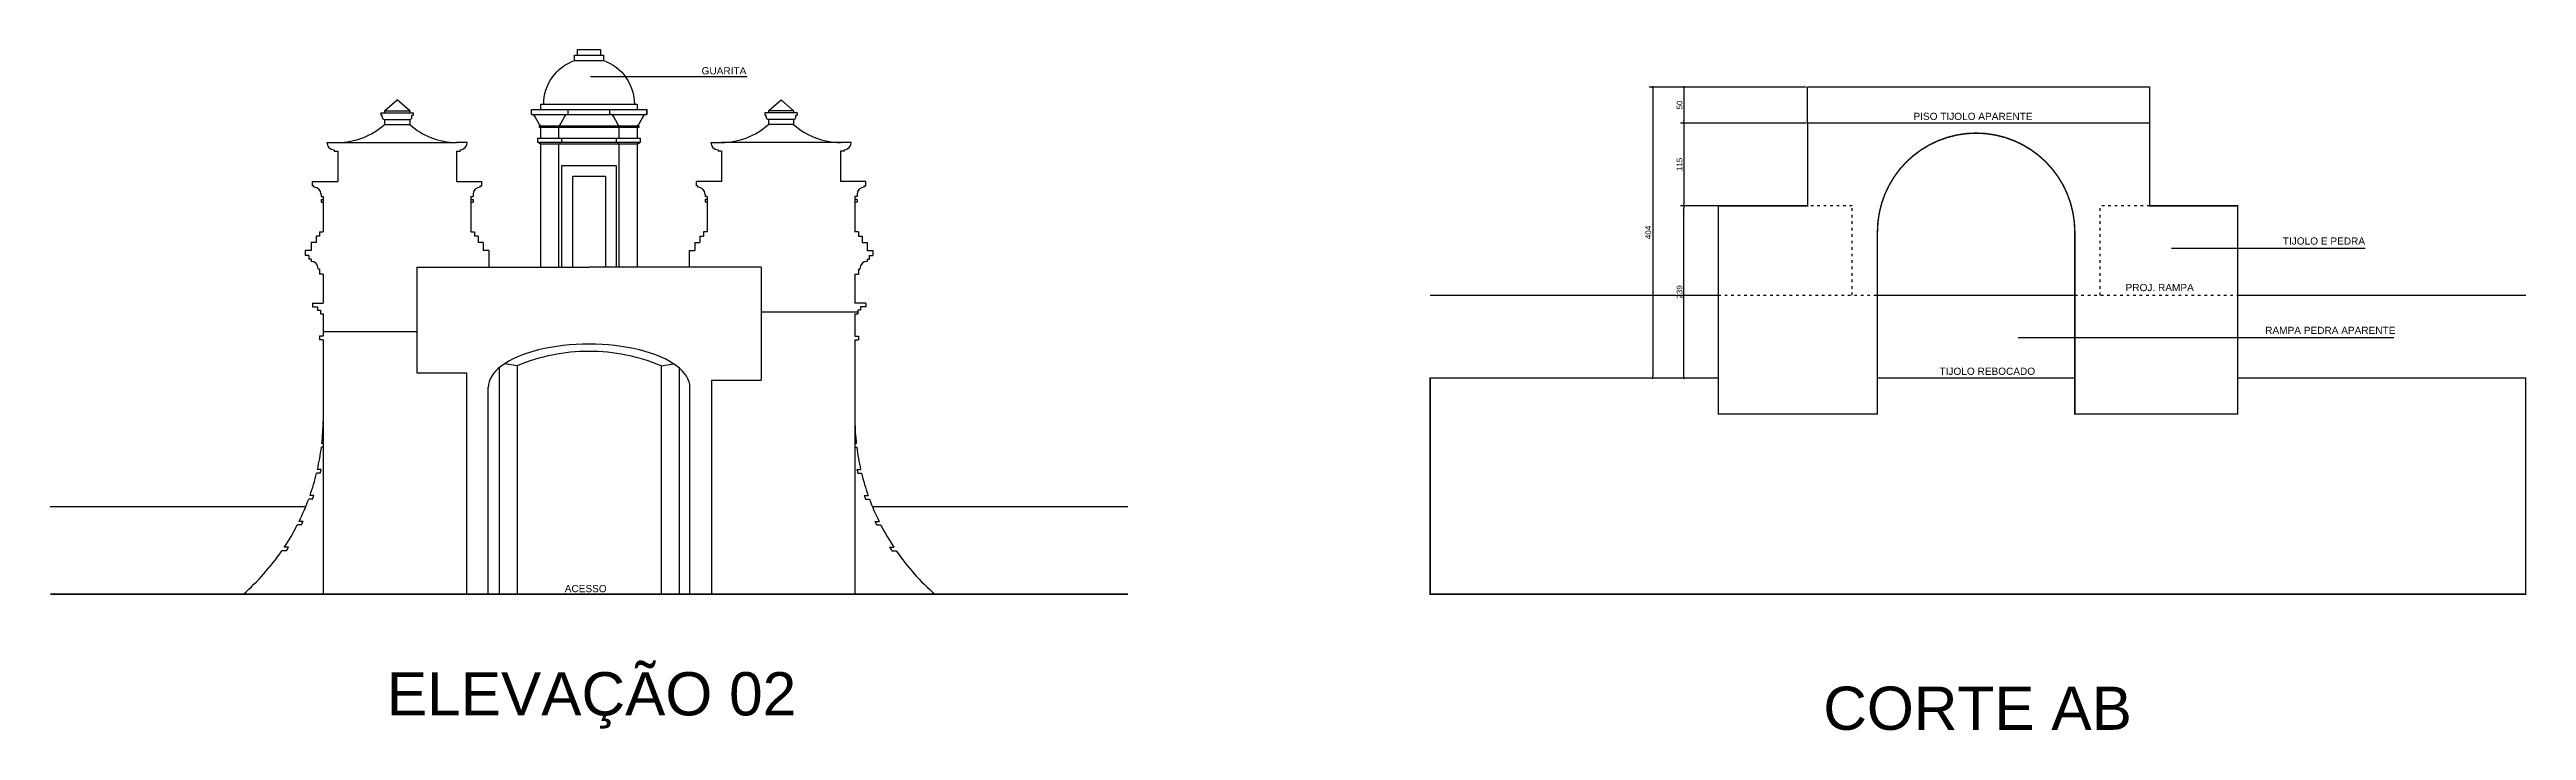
# Model space of a CAD drawing. Extents: x 1364 to 13318, y -13728 to -5941.
# Drawn here: x 1364 to 4803, y -10124 to -9179 of the extents above; entities that cross this region are included whole.
import ezdxf

# ---------------------------------------------------------------- set-up
doc = ezdxf.new("R2010")
doc.units = 0
doc.header["$PDMODE"] = 35
doc.linetypes.add('ACAD_ISO03W100', pattern=[30, 12, -18])
doc.layers.get('0').update_dxf_attribs({"linetype": 'CONTINUOUS'})
doc.layers.get('DEFPOINTS').update_dxf_attribs({"linetype": 'CONTINUOUS'})
for name, color, linetype in [('COTA', 7, 'CONTINUOUS'), ('PAREDE', 7, 'CONTINUOUS'), ('PAREDE_FINA', 7, 'CONTINUOUS')]:
    doc.layers.add(name, color=color, linetype=linetype)
doc.styles.add('TEXTO', font='ARIAL.TTF')
doc.dimstyles.new('COTA', dxfattribs={"dimtxt": 8, "dimasz": 3, "dimexe": 5, "dimexo": 2, "dimgap": 2, "dimtad": 1, "dimdec": 1, "dimdsep": 46, "dimtxsty": 'TEXTO', "dimblk1": 'DOT', "dimblk2": 'DOT', "dimsah": 1, "dimcen": 0, "dimclrd": 256, "dimclre": 256, "dimclrt": 256, "dimadec": 0, "dimazin": 0, "dimtfac": 1, "dimtdec": 4, "dimtmove": 0, "dimatfit": 3, "dimldrblk": 'DOT', "dimfxl": 1, "dimtolj": 1, "dimtzin": 0, "dimarcsym": 0})

# ---------------------------------------------------------------- blocks, each defined once
blk = doc.blocks.new('_DOT')
at = {"color": 0, "linetype": 'ByBlock'}
blk.add_line((-0.5, 0), (-1, 0), dxfattribs=at)
at = {"color": 0, "linetype": 'ByBlock', "const_width": 0.5}
blk.add_lwpolyline([(-0.25, 0, 1), (0.25, 0, 1)], format="xyb", close=True, dxfattribs=at)
blk = doc.blocks.new('*D48')
at = {"layer": 'COTA', "lineweight": -2}
for p, q in [((3678.9, -9396.1), (3628.3, -9396.1)), ((3633.3, -9632.1), (3633.3, -9399.1)), ((3678.9, -9635.1), (3628.3, -9635.1))]:
    blk.add_line(p, q, dxfattribs=at)
at = {"layer": 'DEFPOINTS', "color": 0}
for p in [(3633.3, -9396.1), (3680.9, -9396.1), (3680.9, -9635.1)]:
    blk.add_point(p, dxfattribs=at)
at = {"layer": 'COTA', "lineweight": -2, "xscale": 3, "yscale": 3, "zscale": 3}
for p, rotation in [((3633.3, -9396.1), 90), ((3633.3, -9635.1), 270)]:
    blk.add_blockref('_DOT', p, dxfattribs=dict(at, rotation=rotation))
at = {"layer": 'COTA', "insert": (3627.2, -9515.6), "char_height": 8, "attachment_point": 5, "rotation": 90, "style": 'TEXTO'}
blk.add_mtext('\\A1;239', dxfattribs=at)
blk = doc.blocks.new('*D49')
at = {"layer": 'COTA', "lineweight": -2}
for p, q in [((3802.9, -9281.1), (3628.3, -9281.1)), ((3633.3, -9284.1), (3633.3, -9393.1)), ((3802.9, -9396.1), (3628.3, -9396.1))]:
    blk.add_line(p, q, dxfattribs=at)
at = {"layer": 'DEFPOINTS', "color": 0}
for p in [(3804.9, -9281.1), (3633.3, -9396.1), (3804.9, -9396.1)]:
    blk.add_point(p, dxfattribs=at)
at = {"layer": 'COTA', "lineweight": -2, "xscale": 3, "yscale": 3, "zscale": 3}
for p, rotation in [((3633.3, -9281.1), 90), ((3633.3, -9396.1), 270)]:
    blk.add_blockref('_DOT', p, dxfattribs=dict(at, rotation=rotation))
at = {"layer": 'COTA', "insert": (3627.2, -9338.6), "char_height": 8, "attachment_point": 5, "rotation": 90, "style": 'TEXTO'}
blk.add_mtext('\\A1;115', dxfattribs=at)
blk = doc.blocks.new('*D50')
at = {"layer": 'COTA', "lineweight": -2}
for p, q in [((3802.9, -9231.1), (3628.3, -9231.1)), ((3633.3, -9234.1), (3633.3, -9278.1)), ((3800.9, -9281.1), (3628.3, -9281.1))]:
    blk.add_line(p, q, dxfattribs=at)
at = {"layer": 'DEFPOINTS', "color": 0}
for p in [(3804.9, -9231.1), (3633.3, -9281.1), (3802.9, -9281.1)]:
    blk.add_point(p, dxfattribs=at)
at = {"layer": 'COTA', "lineweight": -2, "xscale": 3, "yscale": 3, "zscale": 3}
for p, rotation in [((3633.3, -9231.1), 90), ((3633.3, -9281.1), 270)]:
    blk.add_blockref('_DOT', p, dxfattribs=dict(at, rotation=rotation))
at = {"layer": 'COTA', "insert": (3627.2, -9256.1), "char_height": 8, "attachment_point": 5, "rotation": 90, "style": 'TEXTO'}
blk.add_mtext('\\A1;50', dxfattribs=at)
blk = doc.blocks.new('*D51')
at = {"layer": 'COTA', "lineweight": -2}
for p, q in [((3802.9, -9231.1), (3584.9, -9231.1)), ((3589.9, -9234.1), (3589.9, -9632.1)), ((3678.9, -9635.1), (3584.9, -9635.1))]:
    blk.add_line(p, q, dxfattribs=at)
at = {"layer": 'DEFPOINTS', "color": 0}
for p in [(3804.9, -9231.1), (3589.9, -9635.1), (3680.9, -9635.1)]:
    blk.add_point(p, dxfattribs=at)
at = {"layer": 'COTA', "lineweight": -2, "xscale": 3, "yscale": 3, "zscale": 3}
for p, rotation in [((3589.9, -9231.1), 90), ((3589.9, -9635.1), 270)]:
    blk.add_blockref('_DOT', p, dxfattribs=dict(at, rotation=rotation))
at = {"layer": 'COTA', "insert": (3583.8, -9433.1), "char_height": 8, "attachment_point": 5, "rotation": 90, "style": 'TEXTO'}
blk.add_mtext('\\A1;404', dxfattribs=at)

msp = doc.modelspace()

# ---------------------------------------------------------------- linework, layer by layer
at = {"layer": 'PAREDE', "const_width": 2}
msp.add_lwpolyline([(3680.88, -9685.09), (3680.88, -9396.09), (3804.88, -9396.09), (3804.88, -9281.09), (4279.88, -9281.09), (4279.88, -9396.09), (4401.88, -9396.09), (4401.88, -9685.09), (4175.88, -9685.09), (4175.88, -9432.09, 1), (3901.88, -9432.09), (3901.88, -9685.09)], format="xyb", close=True, dxfattribs=at)
for points in [[(4401.88, -9635.09), (4801.88, -9635.09), (4801.88, -9935.09), (3280.88, -9935.09), (3280.88, -9635.09), (3680.88, -9635.09)], [(3901.88, -9635.09), (4175.88, -9635.09)], [(2861.28, -9935.09), (1365.28, -9935.09)]]:
    msp.add_lwpolyline(points, dxfattribs=at)
at = {"layer": 'PAREDE_FINA'}
for points in [[(2046.28, -9481.09), (2046.28, -9310.09), (2044.28, -9310.09), (2044.28, -9308.09), (2042.28, -9308.09), (2042.28, -9302.09), (2046.28, -9302.09), (2046.28, -9287.09), (2044.28, -9287.09), (2044.28, -9285.09), (2046.28, -9285.09, -0.1333619), (2044.13, -9282.79), (2038.59, -9272.29, 0.2780557), (2033.28, -9269.09), (2033.28, -9262.09), (2046.28, -9262.09), (2046.28, -9255.09), (2050.28, -9255.09, -0.3156473), (2093.28, -9194.09), (2093.28, -9187.09), (2097.28, -9187.09), (2097.28, -9179.09), (2129.28, -9179.09), (2129.28, -9187.09), (2133.28, -9187.09), (2133.28, -9194.09, -0.3156473), (2176.28, -9255.09), (2180.28, -9255.09), (2180.28, -9262.09), (2193.28, -9262.09)], [(2071.28, -9285.09, 0.1333619), (2073.43, -9282.79), (2078.97, -9272.29, -0.2780557), (2084.28, -9269.09), (2084.28, -9262.09)], [(2155.28, -9285.09, -0.1333619), (2153.13, -9282.79), (2147.59, -9272.29, 0.2780557), (2142.28, -9269.09), (2142.28, -9262.09)], [(2193.28, -9269.09), (2193.28, -9262.09), (2193.28, -9269.09, 0.2780557), (2187.97, -9272.29), (2182.43, -9282.79, -0.1333619), (2180.28, -9285.09), (2182.28, -9285.09), (2182.28, -9287.09), (2180.28, -9287.09), (2180.28, -9302.09), (2184.28, -9302.09), (2184.28, -9308.09), (2182.28, -9308.09), (2182.28, -9310.09), (2180.28, -9310.09), (2180.28, -9481.09)]]:
    msp.add_lwpolyline(points, format="xyb", dxfattribs=at)
for points in [[(2093.28, -9194.09), (2133.28, -9194.09)], [(2097.28, -9187.09), (2129.28, -9187.09)], [(1829.28, -9264.09), (1846.78, -9249.09)], [(1864.28, -9264.09), (1846.78, -9249.09)], [(2332.89, -9217.01), (2115.32, -9217.01)], [(2362.28, -9264.09), (2379.78, -9249.09)], [(2397.28, -9264.09), (2379.78, -9249.09)], [(4279.88, -9231.09), (3804.88, -9231.09)], [(3804.88, -9281.09), (3804.88, -9231.09)], [(4279.88, -9281.09), (4279.88, -9231.09)], [(1824.28, -9267.09), (1824.28, -9270.09)], [(1824.28, -9267.09), (1869.28, -9267.09)], [(1826.28, -9270.09), (1824.28, -9270.09)], [(1826.28, -9273.09), (1826.28, -9270.09)], [(1829.28, -9264.09), (1829.28, -9267.09)], [(1829.28, -9264.09), (1864.28, -9264.09)], [(1829.28, -9276.09), (1829.28, -9283.09)], [(1829.28, -9276.09), (1864.28, -9276.09)], [(1829.28, -9283.09), (1864.28, -9283.09)], [(1864.28, -9264.09), (1864.28, -9267.09)], [(1864.28, -9276.09), (1864.28, -9283.09)], [(1867.28, -9270.09), (1869.28, -9270.09)], [(1867.28, -9273.09), (1867.28, -9270.09)], [(1869.28, -9267.09), (1869.28, -9270.09)], [(2033.28, -9269.09), (2193.28, -9269.09)], [(2046.28, -9262.09), (2180.28, -9262.09)], [(2050.28, -9255.09), (2176.28, -9255.09)], [(2402.28, -9267.09), (2357.28, -9267.09)], [(2357.28, -9267.09), (2357.28, -9270.09)], [(2359.28, -9270.09), (2357.28, -9270.09)], [(2359.28, -9273.09), (2359.28, -9270.09)], [(2397.28, -9264.09), (2362.28, -9264.09)], [(2362.28, -9264.09), (2362.28, -9267.09)], [(2397.28, -9276.09), (2362.28, -9276.09)], [(2362.28, -9276.09), (2362.28, -9283.09)], [(2397.28, -9283.09), (2362.28, -9283.09)], [(2397.28, -9264.09), (2397.28, -9267.09)], [(2397.28, -9276.09), (2397.28, -9283.09)], [(2400.28, -9270.09), (2402.28, -9270.09)], [(2400.28, -9273.09), (2400.28, -9270.09)], [(2402.28, -9267.09), (2402.28, -9270.09)], [(1749.28, -9308.09), (1764.28, -9308.09)], [(1759.28, -9318.09), (1759.28, -9320.09)], [(1764.28, -9308.09), (1929.28, -9308.09)], [(1944.28, -9308.09), (1929.28, -9308.09)], [(1934.28, -9318.09), (1934.28, -9320.09)], [(2182.28, -9308.09), (2044.28, -9308.09)], [(2046.28, -9285.09), (2180.28, -9285.09)], [(2180.28, -9287.09), (2046.28, -9287.09)], [(2046.28, -9302.09), (2180.28, -9302.09)], [(2046.28, -9310.09), (2180.28, -9310.09)], [(2071.28, -9302.09), (2071.28, -9287.09)], [(2071.28, -9481.09), (2071.28, -9310.09)], [(2073.28, -9287.09), (2073.28, -9285.09)], [(2073.28, -9310.09), (2073.28, -9308.09)], [(2075.28, -9308.09), (2075.28, -9302.09)], [(2151.28, -9308.09), (2151.28, -9302.09)], [(2153.28, -9287.09), (2153.28, -9285.09)], [(2153.28, -9310.09), (2153.28, -9308.09)], [(2155.28, -9302.09), (2155.28, -9287.09)], [(2155.28, -9481.09), (2155.28, -9310.09)], [(2282.28, -9308.09), (2297.28, -9308.09)], [(2292.28, -9318.09), (2292.28, -9320.09)], [(2462.28, -9308.09), (2297.28, -9308.09)], [(2477.28, -9308.09), (2462.28, -9308.09)], [(2467.28, -9318.09), (2467.28, -9320.09)], [(1759.28, -9320.09), (1764.28, -9320.09)], [(1764.28, -9320.09), (1764.28, -9362.09)], [(1929.28, -9320.09), (1929.28, -9362.09)], [(1929.28, -9320.09), (1934.28, -9320.09)], [(2075.53, -9481.09), (2075.53, -9340.09), (2151.03, -9340.09), (2151.03, -9481.09)], [(2297.28, -9320.09), (2292.28, -9320.09)], [(2297.28, -9320.09), (2297.28, -9362.09)], [(2467.28, -9320.09), (2462.28, -9320.09)], [(2462.28, -9320.09), (2462.28, -9362.09)], [(1731.28, -9370.09), (1731.28, -9368.09), (1729.28, -9368.09), (1729.28, -9362.09), (1764.28, -9362.09)], [(1741.28, -9380.09), (1741.28, -9383.09)], [(1741.28, -9383.09), (1744.28, -9383.09)], [(1741.28, -9387.09), (1744.28, -9387.09)], [(1741.28, -9387.09), (1741.28, -9391.09)], [(1744.28, -9383.09), (1744.28, -9387.09)], [(1744.28, -9387.09), (1744.28, -9432.09)], [(1929.28, -9362.09), (1964.28, -9362.09)], [(1949.28, -9383.09), (1949.28, -9387.09)], [(1949.28, -9383.09), (1952.28, -9383.09)], [(1949.28, -9387.09), (1949.28, -9432.09)], [(1949.28, -9387.09), (1952.28, -9387.09)], [(1952.28, -9380.09), (1952.28, -9383.09)], [(1952.28, -9387.09), (1952.28, -9391.09)], [(1962.28, -9370.09), (1962.28, -9368.09), (1964.28, -9368.09), (1964.28, -9362.09)], [(2090.53, -9481.09), (2090.53, -9355.09), (2136.03, -9355.09), (2136.03, -9481.09)], [(2264.28, -9370.09), (2264.28, -9368.09), (2262.28, -9368.09), (2262.28, -9362.09)], [(2297.28, -9362.09), (2262.28, -9362.09)], [(2274.28, -9380.09), (2274.28, -9383.09)], [(2277.28, -9383.09), (2274.28, -9383.09)], [(2274.28, -9387.09), (2274.28, -9391.09)], [(2277.28, -9387.09), (2274.28, -9387.09)], [(2277.28, -9383.09), (2277.28, -9387.09)], [(2277.28, -9387.09), (2277.28, -9432.09)], [(2495.28, -9370.09), (2495.28, -9368.09), (2497.28, -9368.09), (2497.28, -9362.09), (2462.28, -9362.09)], [(2485.28, -9383.09), (2482.28, -9383.09)], [(2482.28, -9383.09), (2482.28, -9387.09)], [(2485.28, -9387.09), (2482.28, -9387.09)], [(2482.28, -9387.09), (2482.28, -9432.09)], [(2485.28, -9380.09), (2485.28, -9383.09)], [(2485.28, -9387.09), (2485.28, -9391.09)], [(1741.28, -9391.09), (1744.28, -9391.09)], [(1949.28, -9391.09), (1952.28, -9391.09)], [(2277.28, -9391.09), (2274.28, -9391.09)], [(2485.28, -9391.09), (2482.28, -9391.09)], [(1727.28, -9447.09), (1727.28, -9458.09)], [(1734.28, -9447.09), (1727.28, -9447.09)], [(1734.28, -9438.09), (1734.28, -9447.09)], [(1739.28, -9438.09), (1734.28, -9438.09)], [(1739.28, -9432.09), (1744.28, -9432.09)], [(1739.28, -9432.09), (1739.28, -9438.09)], [(1949.28, -9432.09), (1954.28, -9432.09)], [(1954.28, -9432.09), (1954.28, -9438.09)], [(1959.28, -9438.09), (1954.28, -9438.09)], [(1959.28, -9438.09), (1959.28, -9447.09)], [(1966.28, -9447.09), (1959.28, -9447.09)], [(1966.28, -9447.09), (1966.28, -9458.09)], [(2260.28, -9447.09), (2267.28, -9447.09)], [(2260.28, -9447.09), (2260.28, -9458.09)], [(2267.28, -9438.09), (2272.28, -9438.09)], [(2267.28, -9438.09), (2267.28, -9447.09)], [(2272.28, -9432.09), (2272.28, -9438.09)], [(2277.28, -9432.09), (2272.28, -9432.09)], [(2487.28, -9432.09), (2482.28, -9432.09)], [(2487.28, -9432.09), (2487.28, -9438.09)], [(2487.28, -9438.09), (2492.28, -9438.09)], [(2492.28, -9438.09), (2492.28, -9447.09)], [(2492.28, -9447.09), (2499.28, -9447.09)], [(2499.28, -9447.09), (2499.28, -9458.09)], [(4578.93, -9455.5), (4310.25, -9455.5)], [(1719.28, -9458.09), (1719.28, -9465.09)], [(1727.28, -9458.09), (1719.28, -9458.09)], [(1724.28, -9465.09), (1719.28, -9465.09)], [(1724.28, -9465.09), (1724.28, -9470.09)], [(1727.28, -9470.09), (1724.28, -9470.09)], [(1727.28, -9470.09), (1727.28, -9473.09)], [(1737.28, -9483.09), (1737.28, -9484.09)], [(1739.28, -9484.09), (1737.28, -9484.09)], [(1739.28, -9484.09), (1739.28, -9491.09)], [(1874.28, -9481.09), (1874.28, -9627.99)], [(1874.28, -9481.09), (2113.28, -9481.09)], [(1974.28, -9458.09), (1966.28, -9458.09)], [(1974.28, -9458.09), (1974.28, -9465.09)], [(1974.28, -9465.09), (1974.28, -9481.09)], [(2352.28, -9481.09), (2113.28, -9481.09)], [(2252.28, -9458.09), (2260.28, -9458.09)], [(2252.28, -9458.09), (2252.28, -9465.09)], [(2252.28, -9465.09), (2252.28, -9481.09)], [(2352.28, -9481.09), (2352.28, -9637.99)], [(2487.28, -9484.09), (2489.28, -9484.09)], [(2487.28, -9484.09), (2487.28, -9491.09)], [(2489.28, -9483.09), (2489.28, -9484.09)], [(2499.28, -9458.09), (2507.28, -9458.09)], [(2499.28, -9470.09), (2502.28, -9470.09)], [(2499.28, -9470.09), (2499.28, -9473.09)], [(2502.28, -9465.09), (2507.28, -9465.09)], [(2502.28, -9465.09), (2502.28, -9470.09)], [(2507.28, -9458.09), (2507.28, -9465.09)], [(1744.28, -9491.09), (1739.28, -9491.09)], [(1744.28, -9491.09), (1744.28, -9531.09)], [(2482.28, -9491.09), (2487.28, -9491.09)], [(2482.28, -9491.09), (2482.28, -9531.09)], [(3280.88, -9520.09), (3680.88, -9520.09)], [(3901.88, -9520.09), (4175.88, -9520.09)], [(4401.88, -9520.09), (4801.88, -9520.09)], [(1729.28, -9531.09), (1744.28, -9531.09)], [(1729.28, -9531.09), (1729.28, -9536.09)], [(1729.28, -9536.09), (1736.28, -9536.09)], [(1736.28, -9536.09), (1736.28, -9541.09)], [(1736.28, -9541.09), (1740.28, -9541.09)], [(1740.28, -9541.09), (1740.28, -9546.09)], [(1740.28, -9546.09), (1744.28, -9546.09)], [(1744.28, -9546.09), (1744.28, -9577.09)], [(2352.28, -9543.09), (2486.28, -9543.09)], [(2497.28, -9531.09), (2482.28, -9531.09)], [(2482.28, -9546.09), (2482.28, -9577.09)], [(2482.28, -9546.09), (2486.28, -9546.09)], [(2490.28, -9541.09), (2486.28, -9541.09)], [(2486.28, -9541.09), (2486.28, -9546.09)], [(2497.28, -9536.09), (2490.28, -9536.09)], [(2490.28, -9536.09), (2490.28, -9541.09)], [(2497.28, -9531.09), (2497.28, -9536.09)], [(1744.28, -9577.09), (1739.28, -9577.09)], [(1739.28, -9577.09), (1739.28, -9582.09)], [(1744.28, -9582.09), (1739.28, -9582.09)], [(1874.28, -9571.09), (1744.28, -9571.09)], [(1744.28, -9582.09), (1744.28, -9935.09)], [(2482.28, -9577.09), (2487.28, -9577.09)], [(2482.28, -9582.09), (2487.28, -9582.09)], [(2482.28, -9582.09), (2482.28, -9935.09)], [(2487.28, -9577.09), (2487.28, -9582.09)], [(4618.97, -9579.48), (4097.11, -9579.48)], [(1874.28, -9627.99), (1943.28, -9627.99)], [(1943.28, -9627.99), (1943.28, -9935.09)], [(1988.28, -9621.07), (1988.28, -9935.09)], [(2013.28, -9618.09), (1996.27, -9615.15)], [(2013.28, -9618.09), (2013.28, -9935.09)], [(2213.28, -9618.09), (2230.29, -9615.15)], [(2213.28, -9618.09), (2213.28, -9935.09)], [(2238.28, -9621.07), (2238.28, -9935.09)], [(1973.28, -9935.09), (1973.28, -9648.09)], [(2253.28, -9935.09), (2253.28, -9648.09)], [(2283.28, -9637.99), (2283.28, -9935.09)], [(2283.28, -9637.99), (2352.28, -9637.99)], [(1744.28, -9731.09), (1741.69, -9731.09)], [(1744.28, -9726.09), (1742.29, -9726.09)], [(2482.28, -9726.09), (2484.27, -9726.09)], [(2482.28, -9731.09), (2484.87, -9731.09)], [(1741.36, -9762.09), (1736.23, -9762.09)], [(2485.2, -9762.09), (2490.33, -9762.09)], [(1731.17, -9798.09), (1725.88, -9798.09)], [(1740.2, -9767.09), (1735.06, -9767.09)], [(2486.36, -9767.09), (2491.5, -9767.09)], [(2495.39, -9798.09), (2500.68, -9798.09)], [(1719.79, -9814.09), (1365.28, -9814.09)], [(1716.33, -9834.09), (1710.77, -9834.09)], [(1729.4, -9803.09), (1724.08, -9803.09)], [(2497.16, -9803.09), (2502.48, -9803.09)], [(2861.28, -9814.09), (2506.77, -9814.09)], [(2510.23, -9834.09), (2515.79, -9834.09)], [(1713.86, -9839.09), (1708.25, -9839.09)], [(2512.7, -9839.09), (2518.31, -9839.09)], [(1692.78, -9875.09), (1686.73, -9875.09)], [(1696.08, -9870.09), (1690.11, -9870.09)], [(2530.48, -9870.09), (2536.45, -9870.09)], [(2533.78, -9875.09), (2539.83, -9875.09)]]:
    msp.add_lwpolyline(points, dxfattribs=at)
at = {"layer": 'PAREDE_FINA', "linetype": 'ACAD_ISO03W100', "ltscale": 0.3}
for points in [[(3866.88, -9396.09), (3804.88, -9396.09)], [(3866.88, -9520.09), (3866.88, -9396.09)], [(4210.88, -9520.09), (4210.88, -9396.09)], [(4279.88, -9396.09), (4210.88, -9396.09)], [(3680.88, -9520.09), (3901.88, -9520.09)], [(4175.88, -9520.09), (4401.88, -9520.09)]]:
    msp.add_lwpolyline(points, dxfattribs=at)
at = {"layer": 'PAREDE_FINA'}
for centre, radius, start, end in [((1764.28, -9211.09), 97, 270, 312.07502), ((1829.28, -9273.09), 3, 180, 270), ((1864.28, -9273.09), 3, 270, 0), ((1929.28, -9211.09), 97, 227.92498, 270), ((2297.28, -9211.09), 97, 270, 312.07502), ((2362.28, -9273.09), 3, 180, 270), ((2397.28, -9273.09), 3, 270, 0), ((2462.28, -9211.09), 97, 227.92498, 270), ((1759.28, -9308.09), 10, 180, 270), ((1934.28, -9308.09), 10, 270, 0), ((2292.28, -9308.09), 10, 180, 270), ((2467.28, -9308.09), 10, 270, 0), ((1731.28, -9380.09), 10, 0, 90), ((1962.28, -9380.09), 10, 90, 180), ((2264.28, -9380.09), 10, 0, 90), ((2495.28, -9380.09), 10, 90, 180), ((1727.28, -9483.09), 10, 0, 90), ((2499.28, -9483.09), 10, 90, 180), ((2113.28, -9858.09), 260, 90, 112.61986), ((2113.28, -9858.09), 260, 67.38014, 90), ((1418.15, -9690.09), 326.12, 353.66237, 359.12153), ((2808.4, -9690.09), 326.12, 180.87847, 186.33763), ((1418.15, -9690.09), 326.12, 347.24549, 352.77774), ((2808.4, -9690.09), 326.12, 187.22226, 192.75451), ((1418.15, -9690.09), 331.12, 346.55331, 347.44125), ((2808.4, -9690.09), 331.12, 192.55875, 193.44669), ((1418.15, -9690.09), 326.12, 340.66072, 346.34319), ((1418.15, -9690.09), 331.12, 340.04629, 340.96408), ((2808.4, -9690.09), 326.12, 193.65681, 199.33928), ((2808.4, -9690.09), 331.12, 199.03592, 199.95371), ((1418.15, -9690.09), 326.12, 333.79728, 339.72704), ((1418.15, -9690.09), 331.12, 333.25753, 334.22227), ((2808.4, -9690.09), 326.12, 200.27296, 206.20272), ((2808.4, -9690.09), 331.12, 205.77773, 206.74247), ((1418.15, -9690.09), 326.12, 326.50009, 332.81404), ((2808.4, -9690.09), 326.12, 207.18596, 213.49991), ((1418.15, -9690.09), 326.12, 311.3016, 325.44013), ((1418.15, -9690.09), 331.12, 326.03396, 327.07086), ((2808.4, -9690.09), 331.12, 212.92914, 213.96604), ((2808.4, -9690.09), 326.12, 214.55987, 228.6984)]:
    msp.add_arc(centre, radius, start, end, dxfattribs=at)
msp.add_ellipse((2113.28, -9648.09), major_axis=(140, 0), ratio=0.4285714, start_param=0, end_param=3.1415927, dxfattribs=at)

# ---------------------------------------------------------------- texts
at = {"layer": 'PAREDE_FINA', "style": 'TEXTO'}
for s, height, p in [('GUARITA', 10, (2269.5, -9213.56)), ('PISO TIJOLO APARENTE', 10, (3951.86, -9276.85)), ('TIJOLO E PEDRA', 10, (4464.68, -9449.89)), ('PROJ. RAMPA', 10, (4246.38, -9514.48)), ('RAMPA PEDRA APARENTE', 10, (4440.14, -9573.87)), ('TIJOLO REBOCADO', 10, (3988.03, -9630.71)), ('ACESSO', 10, (2079.5, -9932.37)), ('ELEVAÇÃO 02', 60, (1832.57, -10103.41)), ('CORTE AB', 60, (3826.68, -10123.45))]:
    msp.add_text(s, height=height, dxfattribs=at).set_placement(p)

# ---------------------------------------------------------------- dimensions: what is measured, and where the dimension line sits
at = {"layer": 'COTA'}
for base, p1, p2, picture, middle in [((3589.89, -9635.09), (3804.88, -9231.09), (3680.88, -9635.09), '*D51', (3583.81, -9433.09)), ((3633.3, -9281.09), (3804.88, -9231.09), (3802.88, -9281.09), '*D50', (3627.22, -9256.09)), ((3633.3, -9396.09), (3804.88, -9281.09), (3804.88, -9396.09), '*D49', (3627.22, -9338.59)), ((3633.3, -9396.09), (3680.88, -9635.09), (3680.88, -9396.09), '*D48', (3627.21, -9515.59))]:
    dim = msp.add_linear_dim(base=base, p1=p1, p2=p2, angle=90, dimstyle='COTA', dxfattribs=at)
    dim.commit()
    dim.dimension.update_dxf_attribs({"geometry": picture, "text_midpoint": middle})

doc.saveas('drawing.dxf')
